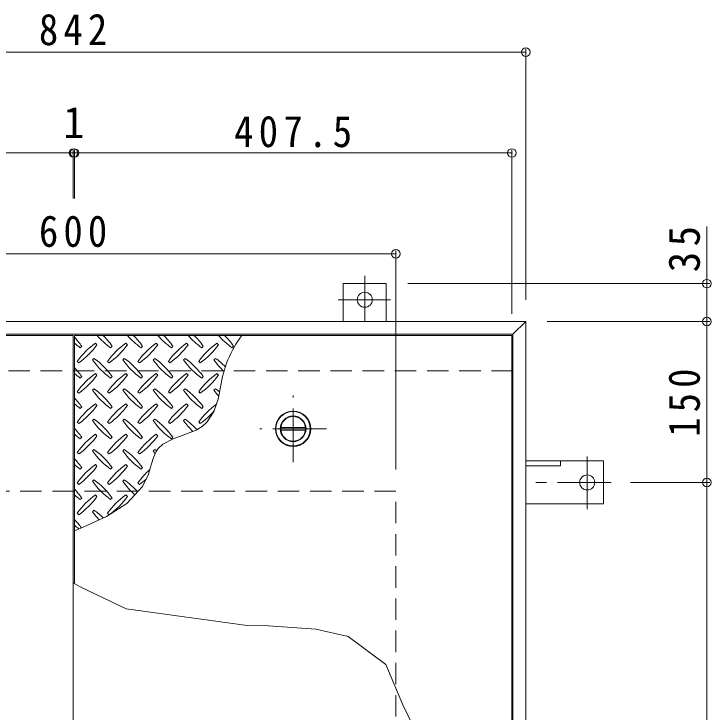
# Model space of a CAD drawing. Units: millimetres on the paper, enlarged 2 times, with parts at other scales. Extents: x -472 to 546, y -392 to 378.
# Drawn here: x -301.8 to -172, y 220.5 to 350.5 of the extents above; entities that cross this region are included whole.
import ezdxf
from ezdxf.enums import TextEntityAlignment as Align

# ---------------------------------------------------------------- set-up
doc = ezdxf.new("R2010")
doc.units = ezdxf.units.MM
doc.header["$LTSCALE"] = 2
doc.header["$PDMODE"] = 32
doc.header["$PDSIZE"] = 1.6
doc.linetypes.add('CHAIN1', pattern=[8, 5, -1, 1, -1])
doc.linetypes.add('DASHED2', pattern=[3, 2, -1])
for name, color, linetype, lineweight in [('0-1_躯体', 2, 'DASHED2', 9), ('0-2_仕上', 3, 'Continuous', 9), ('0-3_建具', 4, 'Continuous', 9), ('0-5_寸法', 4, 'Continuous', 9), ('0-9', 134, 'Continuous', 5), ('0-C', 2, 'Continuous', 9), ('0-E', 3, 'Continuous', 9), ('0-F', 7, 'Continuous', 9)]:
    doc.layers.add(name, color=color, linetype=linetype, lineweight=lineweight)
doc.styles.add('ＭＳ ゴシック', font='')
doc.styles.get('ＭＳ ゴシック').set_extended_font_data('MS Gothic')

msp = doc.modelspace()

# ---------------------------------------------------------------- linework, layer by layer
at = {"layer": '0-1_躯体'}
for p, q in [((-208.88, 284.042), (-372.48, 284.042)), ((-230.68, 261.642), (-350.68, 261.642)), ((-230.68, 141.642), (-230.68, 261.642))]:
    msp.add_line(p, q, dxfattribs=at)
at = {"layer": '0-1_躯体', "linetype": 'CHAIN1'}
for p, q in [((-249.83, 267.042), (-249.83, 279.442)), ((-243.63, 273.242), (-256.03, 273.242))]:
    msp.add_line(p, q, dxfattribs=at)
at = {"layer": '0-2_仕上'}
for p, q in [((-372.28, 290.642), (-290.78, 290.642)), ((-290.78, 290.642), (-290.78, 112.642)), ((-290.58, 290.642), (-209.08, 290.642)), ((-290.58, 244.413), (-290.58, 290.642)), ((-209.08, 290.642), (-209.08, 205.796))]:
    msp.add_line(p, q, dxfattribs=at)
msp.add_circle((-249.83, 273.242), 3.3, dxfattribs=at)
at = {"layer": '0-3_建具'}
for p, q in [((-374.88, 293.242), (-206.48, 293.242)), ((-206.48, 293.242), (-208.88, 290.842)), ((-206.48, 110.042), (-206.48, 293.242)), ((-372.48, 290.842), (-208.88, 290.842)), ((-208.88, 112.442), (-208.88, 290.842))]:
    msp.add_line(p, q, dxfattribs=at)
at = {"layer": '0-5_寸法', "color": 7}
for p, q in [((-172.776, 300.282), (-172.776, 310.914)), ((-289.527, 243.792), (-290.78, 244.531)), ((-280.953, 239.713), (-289.527, 243.792))]:
    msp.add_line(p, q, dxfattribs=at)
for points in [[(-254.393, 236.55), (-258.417, 236.592), (-280.953, 239.713)], [(-208.88, 205.719), (-215.788, 208.394), (-221.835, 211.679), (-226.349, 215.526), (-229.42, 221.816), (-232.583, 229.308), (-239.576, 234.552), (-245.569, 235.884), (-254.393, 236.55)]]:
    msp.add_lwpolyline(points, dxfattribs=at)
at = {"layer": '0-9'}
for p, q in [((-286.369, 288.914), (-286.651, 289.197)), ((-280.712, 288.914), (-280.995, 289.197)), ((-275.055, 288.914), (-275.338, 289.197)), ((-269.398, 288.914), (-269.681, 289.197)), ((-263.741, 288.914), (-264.024, 289.197)), ((-289.48, 288.348), (-289.197, 288.631)), ((-283.823, 288.348), (-283.54, 288.631)), ((-278.166, 288.348), (-277.883, 288.631)), ((-272.509, 288.348), (-272.226, 288.631)), ((-266.852, 288.348), (-266.57, 288.631)), ((-261.196, 288.348), (-260.913, 288.631)), ((-286.934, 286.368), (-287.217, 286.085)), ((-281.277, 286.368), (-281.56, 286.085)), ((-275.621, 286.368), (-275.903, 286.085)), ((-269.964, 286.368), (-270.247, 286.085)), ((-264.307, 286.368), (-264.59, 286.085)), ((-290.046, 285.802), (-289.763, 285.52)), ((-284.389, 285.802), (-284.106, 285.52)), ((-278.732, 285.802), (-278.449, 285.52)), ((-273.075, 285.802), (-272.792, 285.52)), ((-267.418, 285.802), (-267.135, 285.52)), ((-286.369, 283.257), (-286.651, 283.54)), ((-280.712, 283.257), (-280.995, 283.54)), ((-275.055, 283.257), (-275.338, 283.54)), ((-269.398, 283.257), (-269.681, 283.54)), ((-263.741, 283.257), (-264.024, 283.54)), ((-289.48, 282.691), (-289.197, 282.974)), ((-283.823, 282.691), (-283.54, 282.974)), ((-278.166, 282.691), (-277.883, 282.974)), ((-272.509, 282.691), (-272.226, 282.974)), ((-266.852, 282.691), (-266.57, 282.974)), ((-290.046, 280.146), (-289.763, 279.863)), ((-286.934, 280.711), (-287.217, 280.428)), ((-284.389, 280.146), (-284.106, 279.863)), ((-281.277, 280.711), (-281.56, 280.428)), ((-278.732, 280.146), (-278.449, 279.863)), ((-275.621, 280.711), (-275.903, 280.428)), ((-273.075, 280.146), (-272.792, 279.863)), ((-269.964, 280.711), (-270.247, 280.428)), ((-267.418, 280.146), (-267.135, 279.863)), ((-264.307, 280.711), (-264.59, 280.428)), ((-289.48, 277.034), (-289.197, 277.317)), ((-286.369, 277.6), (-286.651, 277.883)), ((-283.823, 277.034), (-283.54, 277.317)), ((-280.712, 277.6), (-280.995, 277.883)), ((-278.166, 277.034), (-277.883, 277.317)), ((-275.055, 277.6), (-275.338, 277.883)), ((-272.509, 277.034), (-272.226, 277.317)), ((-269.398, 277.6), (-269.681, 277.883)), ((-266.852, 277.034), (-266.57, 277.317)), ((-290.046, 274.489), (-289.763, 274.206)), ((-286.934, 275.054), (-287.217, 274.772)), ((-284.389, 274.489), (-284.106, 274.206)), ((-281.277, 275.054), (-281.56, 274.772)), ((-278.732, 274.489), (-278.449, 274.206)), ((-275.621, 275.054), (-275.903, 274.772)), ((-273.075, 274.489), (-272.792, 274.206)), ((-269.964, 275.054), (-270.247, 274.772)), ((-267.418, 274.489), (-267.135, 274.206)), ((-286.369, 271.943), (-286.651, 272.226)), ((-280.712, 271.943), (-280.995, 272.226)), ((-275.055, 271.943), (-275.338, 272.226)), ((-289.48, 271.377), (-289.197, 271.66)), ((-283.823, 271.377), (-283.54, 271.66)), ((-278.166, 271.377), (-277.883, 271.66)), ((-272.509, 271.377), (-272.226, 271.66)), ((-286.934, 269.398), (-287.217, 269.115)), ((-281.277, 269.398), (-281.56, 269.115)), ((-275.621, 269.398), (-275.903, 269.115)), ((-290.046, 268.832), (-289.763, 268.549)), ((-284.389, 268.832), (-284.106, 268.549)), ((-278.732, 268.832), (-278.449, 268.549)), ((-289.48, 265.721), (-289.197, 266.003)), ((-286.369, 266.286), (-286.651, 266.569)), ((-283.823, 265.721), (-283.54, 266.003)), ((-280.712, 266.286), (-280.995, 266.569)), ((-278.166, 265.721), (-277.883, 266.003)), ((-290.046, 263.175), (-289.763, 262.892)), ((-286.934, 263.741), (-287.217, 263.458)), ((-284.389, 263.175), (-284.106, 262.892)), ((-281.277, 263.741), (-281.56, 263.458)), ((-278.732, 263.175), (-278.449, 262.892)), ((-289.48, 260.064), (-289.197, 260.347)), ((-286.369, 260.629), (-286.651, 260.912)), ((-283.823, 260.064), (-283.54, 260.347)), ((-280.712, 260.629), (-280.995, 260.912)), ((-290.046, 257.518), (-289.763, 257.235)), ((-286.934, 258.084), (-287.217, 257.801)), ((-284.389, 257.518), (-284.106, 257.235))]:
    msp.add_line(p, q, dxfattribs=at)
msp.add_lwpolyline([(-290.58, 254.259), (-288.925, 254.925), (-284.575, 256.916), (-280.782, 259.35), (-277.901, 262.505), (-276.786, 264.776), (-276.558, 265.472), (-276.204, 266.7), (-275.827, 267.9), (-275.337, 268.994), (-274.967, 269.55), (-274.111, 270.373), (-272.192, 271.394), (-269.998, 272.173), (-267.863, 273.011), (-266.782, 273.643), (-265.815, 274.519), (-264.597, 276.443), (-263.808, 278.76), (-263.338, 281.045)], dxfattribs=at)
for centre, radius, start, end in [((-301.006, 280.216), 14.5, 35.47272, 44.0249), ((-275.408, 300.157), 14.5, 221.00789, 234.5273), ((-295.349, 280.216), 14.5, 35.47272, 45.97511), ((-269.752, 300.157), 14.5, 221.00789, 234.5273), ((-289.692, 280.216), 14.5, 35.47272, 45.97511), ((-264.095, 300.157), 14.5, 221.00789, 234.5273), ((-284.035, 280.216), 14.5, 35.47272, 45.97511), ((-258.438, 300.157), 14.5, 221.00789, 234.5273), ((-278.378, 280.216), 14.5, 35.47272, 45.97511), ((-252.781, 300.157), 14.5, 221.00789, 234.5273), ((-243.099, 278.293), 20.425, 142.79805, 172.25462), ((-272.721, 280.216), 14.5, 35.47272, 45.97511), ((-281.065, 300.157), 14.5, 228.99213, 234.5273), ((-278.237, 277.388), 14.5, 125.47272, 144.5273), ((-298.177, 297.328), 14.5, 305.47256, 324.5273), ((-272.58, 277.388), 14.5, 125.47272, 144.5273), ((-292.52, 297.328), 14.5, 305.47256, 324.5273), ((-266.923, 277.388), 14.5, 125.47272, 144.5273), ((-286.864, 297.328), 14.5, 305.47256, 324.5273), ((-261.266, 277.388), 14.5, 125.47272, 144.5273), ((-281.207, 297.328), 14.5, 305.47256, 324.5273), ((-255.609, 277.388), 14.5, 125.47272, 144.5273), ((-275.55, 297.328), 14.5, 305.47256, 324.5273), ((-295.349, 274.559), 14.5, 35.47272, 54.5273), ((-289.692, 274.559), 14.5, 35.47272, 54.5273), ((-284.035, 274.559), 14.5, 35.47272, 54.5273), ((-278.378, 274.559), 14.5, 35.47272, 54.5273), ((-272.721, 274.559), 14.5, 44.94598, 54.5273), ((-275.408, 294.5), 14.5, 215.47258, 234.5273), ((-269.752, 294.5), 14.5, 215.47258, 234.5273), ((-264.095, 294.5), 14.5, 215.47258, 234.5273), ((-258.438, 294.5), 14.5, 215.47258, 234.5273), ((-252.781, 294.5), 14.5, 215.47258, 226.69856), ((-301.006, 274.559), 14.5, 35.47272, 44.0249), ((-281.065, 294.5), 14.5, 228.99213, 234.5273), ((-278.237, 271.731), 14.5, 125.47272, 144.5273), ((-272.58, 271.731), 14.5, 125.47272, 144.5273), ((-266.923, 271.731), 14.5, 125.47272, 144.5273), ((-261.266, 271.731), 14.5, 125.47272, 144.5273), ((-255.609, 271.731), 14.5, 125.47272, 144.5273), ((-298.177, 291.671), 14.5, 305.47256, 324.5273), ((-292.52, 291.671), 14.5, 305.47256, 324.5273), ((-286.864, 291.671), 14.5, 305.47256, 324.5273), ((-281.207, 291.671), 14.5, 305.47256, 324.5273), ((-275.55, 291.671), 14.5, 305.47256, 324.5273), ((-275.408, 288.843), 14.5, 215.47258, 234.5273), ((-295.349, 268.903), 14.5, 35.47272, 54.5273), ((-269.752, 288.843), 14.5, 215.47258, 234.5273), ((-289.692, 268.903), 14.5, 35.47272, 54.5273), ((-264.095, 288.843), 14.5, 215.47258, 234.5273), ((-284.035, 268.903), 14.5, 35.47272, 54.5273), ((-258.438, 288.843), 14.5, 215.47258, 234.5273), ((-278.378, 268.903), 14.5, 35.47272, 54.5273), ((-252.781, 288.843), 14.5, 215.47258, 221.1628), ((-272.721, 268.903), 14.5, 50.65677, 54.5273), ((-301.006, 268.903), 14.5, 35.47272, 44.0249), ((-281.065, 288.843), 14.5, 228.99213, 234.5273), ((-278.237, 266.074), 14.5, 125.47272, 144.5273), ((-298.177, 286.015), 14.5, 305.47256, 324.5273), ((-272.58, 266.074), 14.5, 125.47272, 144.5273), ((-292.52, 286.015), 14.5, 305.47256, 324.52728), ((-266.923, 266.074), 14.5, 125.47272, 144.5273), ((-286.864, 286.015), 14.5, 305.47256, 324.52728), ((-261.266, 266.074), 14.5, 125.47272, 144.5273), ((-281.207, 286.015), 14.5, 305.47256, 324.52728), ((-255.609, 266.074), 14.5, 126.00705, 144.5273), ((-275.55, 286.015), 14.5, 305.47256, 319.2924), ((-275.408, 283.186), 14.5, 215.47258, 234.5273), ((-295.349, 263.246), 14.5, 35.47272, 54.5273), ((-269.752, 283.186), 14.5, 215.47258, 234.5273), ((-289.692, 263.246), 14.5, 35.47272, 54.5273), ((-264.095, 283.186), 14.5, 215.47258, 234.5273), ((-284.035, 263.246), 14.5, 35.47272, 54.5273), ((-258.438, 283.186), 14.5, 215.47258, 225.99713), ((-278.378, 263.246), 14.5, 42.74814, 54.5273), ((-301.006, 263.246), 14.5, 35.47272, 44.0249), ((-281.065, 283.186), 14.5, 228.99213, 234.5273), ((-278.237, 260.417), 14.5, 125.47272, 144.5273), ((-298.177, 280.358), 14.5, 305.47256, 324.5273), ((-272.58, 260.417), 14.5, 125.47272, 144.5273), ((-292.52, 280.358), 14.5, 305.47256, 324.5273), ((-266.923, 260.417), 14.5, 125.47272, 144.5273), ((-286.864, 280.358), 14.5, 305.47256, 324.5273), ((-295.349, 257.589), 14.5, 35.47272, 54.5273), ((-289.692, 257.589), 14.5, 35.47272, 54.5273), ((-284.035, 257.589), 14.5, 52.70831, 54.5273), ((-275.408, 277.529), 14.5, 215.47258, 234.5273), ((-269.752, 277.529), 14.5, 215.47258, 234.5273), ((-264.095, 277.529), 14.5, 215.47258, 218.03572), ((-301.006, 257.589), 14.5, 35.47272, 44.0249), ((-281.065, 277.529), 14.5, 228.99213, 234.5273), ((-278.237, 254.76), 14.5, 125.47272, 144.5273), ((-298.177, 274.701), 14.5, 305.47256, 324.5273), ((-272.58, 254.76), 14.5, 125.47272, 144.5273), ((-292.52, 274.701), 14.5, 305.47256, 324.5273), ((-266.923, 254.76), 14.5, 131.38763, 144.5273), ((-275.408, 271.872), 14.5, 215.47258, 234.5273), ((-295.349, 251.932), 14.5, 35.47272, 54.5273), ((-269.752, 271.872), 14.5, 215.47258, 228.77962), ((-289.692, 251.932), 14.5, 41.35275, 54.5273), ((-286.864, 274.701), 14.5, 305.47256, 311.59831), ((-301.006, 251.932), 14.5, 35.47272, 44.0249), ((-281.065, 271.872), 14.5, 228.99213, 234.5273), ((-278.237, 249.104), 14.5, 125.47272, 144.5273), ((-298.177, 269.044), 14.5, 305.47256, 324.5273), ((-272.58, 249.104), 14.5, 125.47272, 144.5273), ((-292.52, 269.044), 14.5, 305.47256, 324.5273), ((-275.408, 266.216), 14.5, 215.47258, 223.25978), ((-295.349, 246.275), 14.5, 45.57452, 54.5273), ((-301.006, 246.275), 14.5, 35.94795, 44.0249), ((-281.065, 266.216), 14.5, 228.99213, 233.25279)]:
    msp.add_arc(centre, radius, start, end, dxfattribs=at)
at = {"layer": '0-C', "color": 4}
for p, q in [((-252.116, 273.492), (-247.543, 273.492)), ((-252.116, 272.992), (-247.543, 272.992))]:
    msp.add_line(p, q, dxfattribs=at)
at = {"layer": '0-C'}
for radius in [3.2, 2.4, 2.35]:
    msp.add_circle((-249.83, 273.242), radius, dxfattribs=at)
at = {"layer": '0-C', "color": 4}
msp.add_circle((-249.83, 273.242), 2.3, dxfattribs=at)
at = {"layer": '0-E', "linetype": 'CHAIN1'}
for p, q in [((-236.48, 301.714), (-236.48, 293.282)), ((-241.448, 297.282), (-231.67, 297.282)), ((-195.04, 258.274), (-195.04, 268.052)), ((-190.608, 263.242), (-206.44, 263.242))]:
    msp.add_line(p, q, dxfattribs=at)
at = {"layer": '0-E'}
for p, q in [((-240.48, 300.282), (-232.48, 300.282)), ((-240.48, 293.242), (-240.48, 300.282)), ((-232.48, 293.242), (-232.48, 300.282)), ((-206.48, 267.242), (-192.04, 267.242)), ((-192.04, 259.242), (-192.04, 267.242)), ((-206.48, 259.242), (-192.04, 259.242))]:
    msp.add_line(p, q, dxfattribs=at)
msp.add_lwpolyline([(-206.48, 266.342), (-200.04, 266.342), (-200.04, 267.242)], dxfattribs=at)
for centre in [(-236.48, 297.282), (-195.04, 263.242)]:
    msp.add_circle(centre, 1.4, dxfattribs=at)
at = {"layer": '0-F'}
for p, q in [((-374.88, 343.427), (-206.48, 343.427)), ((-206.48, 344.027), (-206.48, 297.242)), ((-290.78, 325.226), (-290.78, 316.143)), ((-290.58, 325.226), (-290.58, 316.143)), ((-209.08, 325.226), (-209.08, 294.642)), ((-372.28, 324.626), (-290.78, 324.626)), ((-290.78, 324.626), (-290.58, 324.626)), ((-290.58, 324.626), (-209.08, 324.626)), ((-350.68, 305.849), (-230.68, 305.849)), ((-230.68, 306.449), (-230.68, 265.642)), ((-172.176, 300.282), (-228.48, 300.282)), ((-172.776, 293.242), (-172.776, 300.282)), ((-172.176, 293.242), (-202.48, 293.242)), ((-172.776, 293.242), (-172.776, 263.242)), ((-172.176, 263.242), (-187.008, 263.242)), ((-172.776, 140.042), (-172.776, 263.242))]:
    msp.add_line(p, q, dxfattribs=at)
for p in [(-206.48, 343.427), (-290.78, 324.626), (-290.58, 324.626), (-209.08, 324.626), (-230.68, 305.849), (-172.776, 300.282), (-172.776, 293.242), (-172.776, 263.242)]:
    msp.add_point(p, dxfattribs=at)

# ---------------------------------------------------------------- texts
at = {"layer": '0-F', "color": 2, "style": 'ＭＳ ゴシック'}
msp.add_text('1', height=5.865, dxfattribs=at).set_placement((-292.68, 325.626), align=Align.BOTTOM_LEFT)
at = {"layer": '0-F', "color": 2, "char_height": 5.865, "attachment_point": 7, "style": 'ＭＳ ゴシック'}
for s, insert in [('\\T1.27;\\W0.9;842', (-297.18, 344.627)), ('\\T1.28;\\W0.9;407.5', (-260.83, 325.626)), ('\\T1.27;\\W0.9;600', (-297.18, 307.049))]:
    msp.add_mtext(s, dxfattribs=dict(at, insert=insert))
at = {"layer": '0-F', "color": 2, "char_height": 5.865, "attachment_point": 7, "rotation": 90, "style": 'ＭＳ ゴシック'}
for s, insert in [('\\T1.27;\\W0.95;35', (-173.976, 302.414)), ('\\T1.27;\\W0.9;150', (-173.976, 271.742))]:
    msp.add_mtext(s, dxfattribs=dict(at, insert=insert))

doc.saveas('drawing.dxf')
